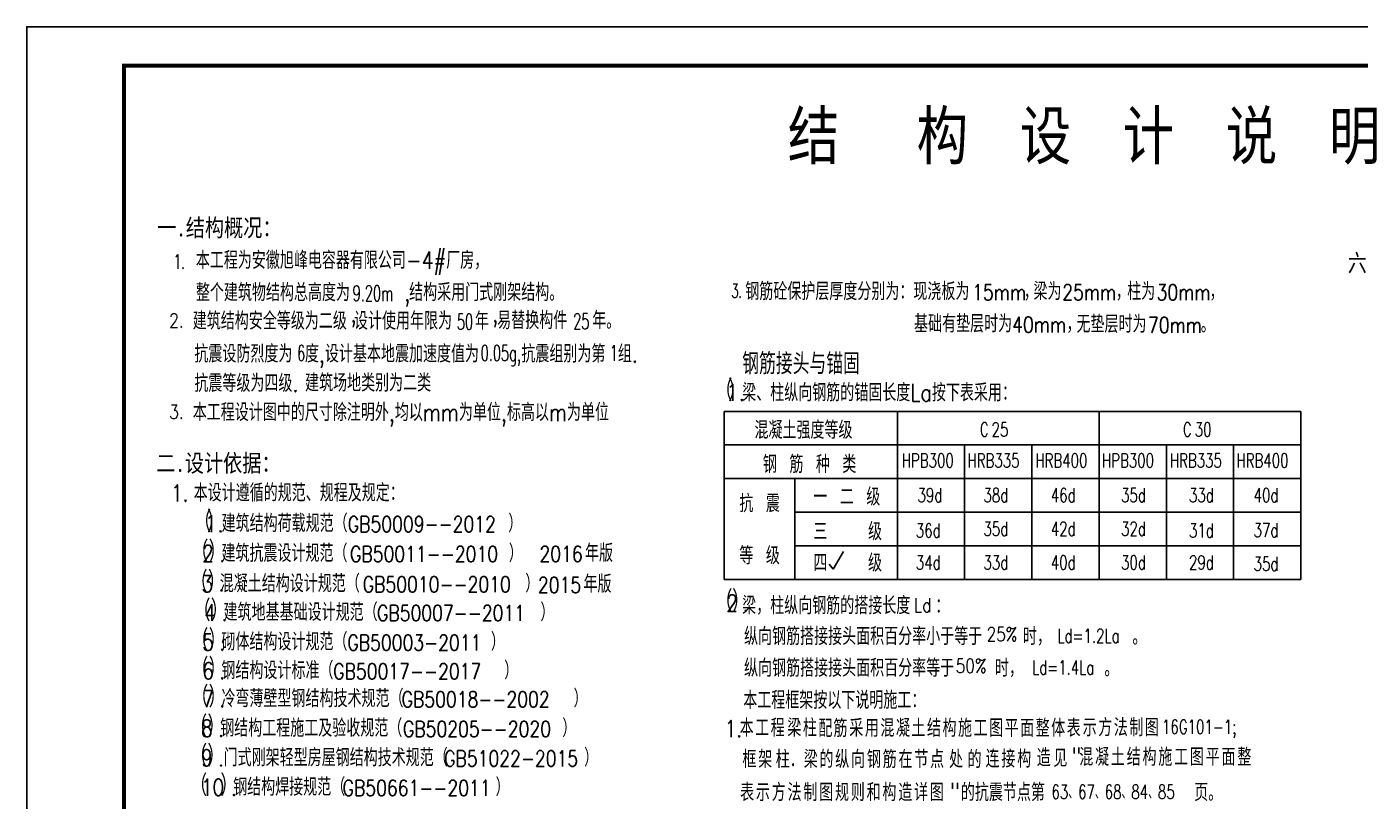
# Model space of a CAD drawing. Extents: x 32177600 to 32582346, y -189249 to 154687.
# Drawn here: x 32508046 to 32542318, y 123295 to 143204 of the extents above; entities that cross this region are included whole.
import ezdxf

# ---------------------------------------------------------------- set-up
doc = ezdxf.new("R2010")
doc.units = 0
doc.header["$LTSCALE"] = 1000
doc.header["$MEASUREMENT"] = 0
doc.layers.get('0').update_dxf_attribs({"linetype": 'CONTINUOUS'})
doc.layers.add('PUB_TITLE', color=4, linetype='CONTINUOUS')
doc.styles.add('_HZTXT', font='txt.shx', dxfattribs={"width": 0.8, "bigfont": 'hztxt.shx'})
doc.styles.add('_SIMPLEX', font='SIMPLEX', dxfattribs={"width": 0.8})
doc.styles.add('_TXT', font='SIMPLEX.shx', dxfattribs={"width": 0.6})
doc.styles.add('DIM_FONT', font='SIMPLEX.shx', dxfattribs={"width": 0.8})
doc.styles.add('TXT', font='romans.shx', dxfattribs={"width": 0.7, "height": 250, "bigfont": 'hztxt.shx'})
doc.styles.add('中文', font='', dxfattribs={"width": 0.8, "height": 1000})
doc.styles.get('中文').set_extended_font_data('SimSun')

msp = doc.modelspace()

# ---------------------------------------------------------------- linework, layer by layer
for p, q in [((32525971.1, 133317.1, 0), (32525971.1, 128997.1, 0)), ((32525971.1, 133317.1, 0), (32540788.7, 133317.1, 0)), ((32530420.7, 133317.1, 0), (32530420.7, 128997.1, 0)), ((32535604.7, 133317.1, 0), (32535604.7, 128997.1, 0)), ((32540788.7, 133317.1, 0), (32540788.7, 128997.1, 0)), ((32525971.1, 132453.1, 0), (32540788.7, 132453.1, 0)), ((32532148.7, 132453.1, 0), (32532148.7, 128997.1, 0)), ((32533876.7, 132453.1, 0), (32533876.7, 128997.1, 0)), ((32537332.7, 132453.1, 0), (32537332.7, 128997.1, 0)), ((32539060.7, 132453.1, 0), (32539060.7, 128997.1, 0)), ((32540788.7, 131589.1, 0), (32525971.1, 131589.1, 0)), ((32527785.5, 131589.1, 0), (32527785.5, 128997.1, 0)), ((32527785.5, 130725.1, 0), (32540788.7, 130725.1, 0)), ((32527785.5, 129861.1, 0), (32540788.7, 129861.1, 0)), ((32528771.9, 129260.4, 0), (32529033.9, 129713.5, 0)), ((32528666.7, 129387.8, 0), (32528771.9, 129260.4, 0)), ((32525971.1, 128997.1, 0), (32540788.7, 128997.1, 0))]:
    msp.add_line(p, q)
at = {"layer": 'PUB_TITLE'}
msp.add_lwpolyline([(32508046.3, 101203.8), (32582346.3, 101203.8), (32582346.3, 143203.8), (32508046.3, 143203.8)], close=True, dxfattribs=at)
at = {"layer": 'PUB_TITLE', "const_width": 100}
msp.add_lwpolyline([(32510546.3, 102203.8), (32581346.3, 102203.8), (32581346.3, 142203.8), (32510546.3, 142203.8)], close=True, dxfattribs=at)

# ---------------------------------------------------------------- texts
for s, height, style, width, p in [('结   构  设  计  说  明', 1215, '中文', 0.8, (32527604.7, 139800.3)), ('一.结构概况：', 450, '中文', 0.8, (32511400.1, 137813.7)), ('本工程为安徽旭峰电容器有限公司-4#厂房，', 450, '_HZTXT', 0.8, (32512392.4, 136976.7, 0)), ('1.', 373.56, '_SIMPLEX', 0.6, (32511822.5, 136976.7, 0)), ('六.钢结构部分', 450, '中文', 0.8, (32541994.6, 136908.6, 0)), ('整个建筑物结构总高度为    ,', 450, '_HZTXT', 0.8, (32512394.8, 136147.4, 0)), ('9.20m', 405, '_SIMPLEX', 0.6, (32516424.5, 136147.4, 0)), ('结构采用门式刚架结构。', 450, '_HZTXT', 0.8, (32517874.7, 136151.2, 0)), ('3.', 360, '_SIMPLEX', 0.6, (32526153.2, 136237)), ('钢筋砼保护层厚度分别为：现浇板为    ，', 450, '_HZTXT', 0.8, (32526512.3, 136175.5)), ('15mm ', 405, '_TXT', 0.8, (32532342.2, 136175.5)), ('梁为    ，', 450, '_HZTXT', 0.8, (32533918.9, 136175.5)), ('25mm ', 405, '_TXT', 0.8, (32534657.5, 136175.5)), ('柱为    ，', 450, '_HZTXT', 0.8, (32536327.1, 136175.5)), ('30mm ', 405, '_TXT', 0.8, (32537082.3, 136175.5)), ('2.               ', 360, '_TXT', 0.8, (32511709.5, 135476.2, 0)), ('建筑结构安全等级为二级', 450, '_HZTXT', 0.8, (32512313.9, 135417.8, 0)), ('设计使用年限为', 450, '_HZTXT', 0.8, (32516457.7, 135417.8, 0)), ('50', 405, '_SIMPLEX', 0.6, (32519101.9, 135417.8, 0)), ('年', 450, '_HZTXT', 0.8, (32519563.4, 135417.8, 0)), ('易替换构件  年。', 450, '_HZTXT', 0.8, (32520137, 135430.1, 0)), ('25', 405, '_SIMPLEX', 0.6, (32522090.4, 135430.1, 0)), ('基础有垫层时为    ，', 450, '_HZTXT', 0.8, (32530849.6, 135344.6)), ('40mm ', 405, '_TXT', 0.8, (32533372.3, 135344.6)), ('无垫层时为    。', 450, '_HZTXT', 0.8, (32535023.2, 135335.2)), ('70mm', 405, '_TXT', 0.8, (32536861.4, 135335.2)), (',', 432, '_SIMPLEX', 0.6, (32516391.2, 135613.7, 0)), (',', 432, '_SIMPLEX', 0.6, (32520033.8, 135613.7, 0)), ('抗震设防烈度为 度,设计基本地震加速度值为   抗震组别为第 组.', 450, '_HZTXT', 0.8, (32512355.1, 134572, 0)), ('6', 405, '_SIMPLEX', 0.6, (32514996.1, 134613.2, 0)), ('0.05g,', 405, '_SIMPLEX', 0.6, (32519713.7, 134613.2, 0)), ('1', 405, '_SIMPLEX', 0.6, (32523029, 134613.2, 0)), ('钢筋接头与锚固', 540, '_HZTXT', 0.8, (32526433.4, 134270.9, 0)), ('抗震等级为四级.', 450, '_HZTXT', 0.8, (32512355.1, 133815.7, 0)), ('建筑场地类别为二类', 450, '_HZTXT', 0.8, (32515199.6, 133825.7, 0)), ('（', 540, '_HZTXT', 0.8, (32525750.2, 133585.9, 0)), ('）', 540, '_HZTXT', 0.8, (32526076.8, 133585.9, 0)), ('1', 432, '_TXT', 0.8, (32526027.7, 133585.9, 0)), ('梁、柱纵向钢筋的锚固长度La按下表采用：', 450, '_HZTXT', 0.8, (32526433.4, 133574.1, 0)), ('3.               ', 360, '_TXT', 0.8, (32511709.5, 133126.8, 0)), ('本工程设计图中的尺寸除注明外,均以mm为单位,标高以m为单位', 450, '_HZTXT', 0.8, (32512313.9, 133068.5, 0)), ('.', 432, '_TXT', 0.8, (32526350.9, 133585.9, 0)), ('混凝土强度等级', 450, '_HZTXT', 0.8, (32526748, 132611.3, 0)), ('C', 360, 'TXT', 0.7, (32532538.6, 132669.1, 0)), ('25', 360, 'TXT', 0.7, (32532841, 132669.1, 0)), ('C', 360, 'TXT', 0.7, (32537760, 132669.1, 0)), ('30', 360, 'TXT', 0.7, (32538062.4, 132669.1, 0)), ('二.设计依据：', 450, '中文', 0.8, (32511375.8, 131763)), ('钢 筋 种 类', 450, '_HZTXT', 0.8, (32526964.7, 131733, 0)), ('HPB300', 360, 'TXT', 0.7, (32530532.1, 131872.6, 0)), ('HRB335', 360, 'TXT', 0.7, (32532221.5, 131872.6, 0)), ('HRB400', 360, 'TXT', 0.7, (32533966, 131872.6, 0)), ('HPB300', 360, 'TXT', 0.7, (32535677.5, 131872.6, 0)), ('HRB335', 360, 'TXT', 0.7, (32537422, 131872.6, 0)), ('HRB400', 360, 'TXT', 0.7, (32539133.5, 131872.6, 0)), ('1.', 432, '_TXT', 0.8, (32511758.6, 130999.4)), ('本设计遵循的规范、规程及规定：', 450, '_HZTXT', 0.8, (32512336.2, 130999.4)), ('一 二 级', 450, '_HZTXT', 0.8, (32528261.3, 130897.7, 0)), ('39d', 360, 'TXT', 0.7, (32530939.1, 130984.3, 0)), ('38d', 360, 'TXT', 0.7, (32532633.1, 130984.3, 0)), ('46d', 360, 'TXT', 0.7, (32534364, 130984.3, 0)), ('35d', 360, 'TXT', 0.7, (32536168.5, 130984.3, 0)), ('33d', 360, 'TXT', 0.7, (32537914.5, 130984.3, 0)), ('40d', 360, 'TXT', 0.7, (32539575, 130984.3, 0)), ('抗 震', 450, '_HZTXT', 0.8, (32526359.9, 130725.1, 0)), ('（', 540, '_HZTXT', 0.8, (32512355.5, 130215.4)), ('）', 540, '_HZTXT', 0.8, (32512682.1, 130215.4)), ('1', 432, '_TXT', 0.8, (32512632.9, 130215.4)), ('建筑结构荷载规范（', 450, '_HZTXT', 0.8, (32513055, 130215.4)), ('GB50009--2012', 405, '_TXT', 0.8, (32516298.6, 130215.4)), ('）', 450, '_HZTXT', 0.8, (32520422.5, 130215.4)), ('.', 432, '_TXT', 0.8, (32512956.1, 130215.4)), ('三   级', 450, '_HZTXT', 0.8, (32528261.3, 130005, 0)), ('36d', 360, 'TXT', 0.7, (32530895.9, 130077.1, 0)), ('35d', 360, 'TXT', 0.7, (32532633.1, 130120.3, 0)), ('42d', 360, 'TXT', 0.7, (32534364, 130120.3, 0)), ('32d', 360, 'TXT', 0.7, (32536168.5, 130120.3, 0)), ('31d', 360, 'TXT', 0.7, (32537914.5, 130077.1, 0)), ('37d', 360, 'TXT', 0.7, (32539575, 130082.7, 0)), ('（', 540, '_HZTXT', 0.8, (32512282, 129446.6)), ('）', 540, '_HZTXT', 0.8, (32512723.8, 129446.6)), ('建筑抗震设计规范（', 450, '_HZTXT', 0.8, (32513050.9, 129446.6)), ('）', 450, '_HZTXT', 0.8, (32520435.4, 129446.6)), ('年版', 450, '_HZTXT', 0.8, (32522394.9, 129450.4)), ('2', 432, '_TXT', 0.8, (32512559.5, 129446.6)), ('GB50011--2010', 405, '_TXT', 0.8, (32516355.7, 129446.6)), ('2016', 405, '_TXT', 0.8, (32521224.6, 129450.4)), ('等 级', 450, '_HZTXT', 0.8, (32526359.9, 129385.9, 0)), ('四   级', 450, '_HZTXT', 0.8, (32528261.3, 129198.6, 0)), ('34d', 360, 'TXT', 0.7, (32530895.9, 129256.3, 0)), ('33d', 360, 'TXT', 0.7, (32532633.1, 129255.5, 0)), ('40d', 360, 'TXT', 0.7, (32534364, 129255.5, 0)), ('30d', 360, 'TXT', 0.7, (32536168.5, 129255.5, 0)), ('29d', 360, 'TXT', 0.7, (32537914.5, 129256.3, 0)), ('35d', 360, 'TXT', 0.7, (32539575, 129218, 0)), ('（', 540, '_HZTXT', 0.8, (32512262.8, 128668)), ('）', 540, '_HZTXT', 0.8, (32512704.6, 128668)), ('.', 432, '_TXT', 0.8, (32512997.9, 129446.6)), ('3', 432, '_TXT', 0.8, (32512540.2, 128668)), ('混凝土结构设计规范（', 450, '_HZTXT', 0.8, (32513007.8, 128668)), ('GB50010--2010', 405, '_TXT', 0.8, (32516683.3, 128668)), ('）', 450, '_HZTXT', 0.8, (32520860.3, 128668)), ('2015', 405, '_TXT', 0.8, (32521184.8, 128655.5)), ('年版', 450, '_HZTXT', 0.8, (32522355, 128655.5)), ('（', 540, '_HZTXT', 0.8, (32512336.4, 127930.7)), ('）', 540, '_HZTXT', 0.8, (32512778.2, 127930.7)), ('.', 432, '_TXT', 0.8, (32512978.6, 128700.5)), ('（', 540, '_HZTXT', 0.8, (32525750.2, 128172, 0)), ('2', 432, '_TXT', 0.8, (32526027.7, 128172, 0)), ('）', 540, '_HZTXT', 0.8, (32526177.5, 128172, 0)), ('梁，柱纵向钢筋的搭接长度  ：', 450, '_HZTXT', 0.8, (32526433.4, 128102.3, 0)), ('4', 432, '_TXT', 0.8, (32512613.9, 127930.7)), ('建筑地基基础设计规范（', 450, '_HZTXT', 0.8, (32513105.2, 127930.7)), ('GB50007--2011', 405, '_TXT', 0.8, (32517049.5, 127930.7)), ('）', 450, '_HZTXT', 0.8, (32521247.8, 127930.7)), ('.', 432, '_TXT', 0.8, (32526451.6, 128172, 0)), ('Ld', 360, 'DIM_FONT', 0.8, (32530847.7, 128156.6, 0)), ('.', 432, '_TXT', 0.8, (32513052.3, 127930.7)), ('（', 540, '_HZTXT', 0.8, (32512282, 127171.2)), ('5', 432, '_TXT', 0.8, (32512559.5, 127171.2)), ('）', 540, '_HZTXT', 0.8, (32512723.8, 127171.2)), ('砌体结构设计规范（', 450, '_HZTXT', 0.8, (32513050.9, 127171.2)), ('GB50003-2011', 405, '_TXT', 0.8, (32516288, 127171.2)), ('）', 450, '_HZTXT', 0.8, (32519976.2, 127171.2)), ('纵向钢筋搭接接头面积百分率小于等于   时，      。', 450, '_HZTXT', 0.8, (32526481.3, 127311, 0)), ('25%', 360, 'DIM_FONT', 0.8, (32532715.1, 127415.1, 0)), ('Ld=1.2La', 360, 'DIM_FONT', 0.7, (32534533.1, 127371.5, 0)), ('.', 432, '_TXT', 0.8, (32512997.9, 127171.2)), ('（', 540, '_HZTXT', 0.8, (32512282, 126434.4)), ('6', 432, '_TXT', 0.8, (32512559.5, 126434.4)), ('）', 540, '_HZTXT', 0.8, (32512723.8, 126434.4)), ('钢结构设计标准（', 450, '_HZTXT', 0.8, (32513050.9, 126434.4)), ('GB50017--2017', 405, '_TXT', 0.8, (32515923.7, 126434.4)), ('）', 450, '_HZTXT', 0.8, (32520318.1, 126434.4)), ('纵向钢筋搭接接头面积百分率等于   时，      。', 450, '_HZTXT', 0.8, (32526481.3, 126496.9, 0)), ('50%', 360, 'DIM_FONT', 0.8, (32531920, 126601, 0)), ('Ld=1.4La ', 360, 'DIM_FONT', 0.7, (32533883.2, 126557.4, 0)), ('.', 432, '_TXT', 0.8, (32512997.9, 126434.4)), ('（', 540, '_HZTXT', 0.8, (32512282, 125713.9)), ('7', 432, '_TXT', 0.8, (32512559.5, 125713.9)), ('）', 540, '_HZTXT', 0.8, (32512723.8, 125713.9)), ('冷弯薄壁型钢结构技术规范（', 450, '_HZTXT', 0.8, (32513050.9, 125713.9)), ('）', 450, '_HZTXT', 0.8, (32522100.5, 125713.9)), ('本工程框架按以下说明施工：', 450, '_HZTXT', 0.8, (32526460.8, 125671.1, 0)), ('GB50018--2002', 405, '_TXT', 0.8, (32517681.2, 125713.9)), ('（', 540, '_HZTXT', 0.8, (32512250.2, 124953.8)), ('）', 540, '_HZTXT', 0.8, (32512692, 124953.8)), ('钢结构工程施工及验收规范（', 450, '_HZTXT', 0.8, (32513019, 124953.8)), ('.', 432, '_TXT', 0.8, (32512997.9, 125713.9)), ('）', 450, '_HZTXT', 0.8, (32521811.1, 124953.8)), ('本', 450, '_HZTXT', 0.8, (32526366.9, 124960, 0)), ('程', 450, '_HZTXT', 0.8, (32527164.8, 124960, 0)), ('梁', 450, '_HZTXT', 0.8, (32527593.2, 124960.6, 0)), ('柱', 450, '_HZTXT', 0.8, (32527992.2, 124960.6, 0)), ('筋', 450, '_HZTXT', 0.8, (32528777.3, 124945.9, 0)), ('采', 450, '_HZTXT', 0.8, (32529186.3, 124952.4, 0)), ('混', 450, '_HZTXT', 0.8, (32529984.3, 124952.4, 0)), ('凝', 450, '_HZTXT', 0.8, (32530383.3, 124952.4, 0)), ('土', 450, '_HZTXT', 0.8, (32530782.3, 124952.4, 0)), ('结', 450, '_HZTXT', 0.8, (32531181.3, 124952.4, 0)), ('构', 450, '_HZTXT', 0.8, (32531580.2, 124952.4, 0)), ('施', 450, '_HZTXT', 0.8, (32531979.2, 124952.4, 0)), ('整', 450, '_HZTXT', 0.8, (32533974.2, 124952.4, 0)), ('体', 450, '_HZTXT', 0.8, (32534373.2, 124952.4, 0)), ('表', 450, '_HZTXT', 0.8, (32534772.2, 124952.4, 0)), ('方', 450, '_HZTXT', 0.8, (32535583.2, 124965.4, 0)), ('法', 450, '_HZTXT', 0.8, (32535982.2, 124965.4, 0)), ('制', 450, '_HZTXT', 0.8, (32536381.1, 124965.4, 0)), ('图', 450, '_HZTXT', 0.8, (32536780.1, 124965.4, 0)), ('8', 432, '_TXT', 0.8, (32512527.7, 124953.8)), ('GB50205--2020', 405, '_TXT', 0.8, (32517715.9, 124953.8)), ('1.', 432, '_TXT', 0.8, (32525983.8, 124942.4, 0)), ('工', 450, '_HZTXT', 0.8, (32526765.8, 124960, 0)), ('配', 450, '_HZTXT', 0.8, (32528391.4, 124945.9, 0)), ('用', 450, '_HZTXT', 0.8, (32529585.3, 124952.4, 0)), ('工', 450, '_HZTXT', 0.8, (32532378.2, 124952.4, 0)), ('图', 450, '_HZTXT', 0.8, (32532777.2, 124952.4, 0)), ('平', 450, '_HZTXT', 0.8, (32533176.2, 124952.4, 0)), ('面', 450, '_HZTXT', 0.8, (32533575.2, 124952.4, 0)), ('示', 450, '_HZTXT', 0.8, (32535184.2, 124965.4, 0)), ('16G101-1;', 360, 'DIM_FONT', 0.7, (32537220.4, 125029.5, 0)), ('（', 540, '_HZTXT', 0.8, (32512250.2, 124195.1)), ('）', 540, '_HZTXT', 0.8, (32512692, 124195.1)), ('.', 432, '_TXT', 0.8, (32512966.1, 124953.8)), ('9', 432, '_TXT', 0.8, (32512527.7, 124195.1)), ('门式刚架轻型房屋钢结构技术规范（', 450, '_HZTXT', 0.8, (32513107.3, 124194.6)), ('GB51022-2015', 405, '_TXT', 0.8, (32518774.4, 124194.6)), ('）', 450, '_HZTXT', 0.8, (32522371.3, 124194.6)), ('框', 450, '_HZTXT', 0.8, (32526439.6, 124149.5, 0)), ('架', 450, '_HZTXT', 0.8, (32526846, 124149.5, 0)), ('柱．梁', 450, '_HZTXT', 0.8, (32527295.1, 124149.5, 0)), ('的', 450, '_HZTXT', 0.8, (32528417.1, 124149.5, 0)), ('纵', 450, '_HZTXT', 0.8, (32528823.5, 124149.5, 0)), ('向', 450, '_HZTXT', 0.8, (32529229.9, 124149.5, 0)), ('钢', 450, '_HZTXT', 0.8, (32529636.3, 124149.5, 0)), ('筋', 450, '_HZTXT', 0.8, (32530042.7, 124149.5, 0)), ('在', 450, '_HZTXT', 0.8, (32530449.1, 124149.5, 0)), ('节', 450, '_HZTXT', 0.8, (32530855.5, 124149.5, 0)), ('点', 450, '_HZTXT', 0.8, (32531261.9, 124149.5, 0)), ('处', 450, '_HZTXT', 0.8, (32531748.4, 124149.5, 0)), ('的', 450, '_HZTXT', 0.8, (32532225, 124144.3, 0)), ('连', 450, '_HZTXT', 0.8, (32532687.1, 124162.4, 0)), ('接', 450, '_HZTXT', 0.8, (32533093.5, 124162.4, 0)), ('构', 450, '_HZTXT', 0.8, (32533499.9, 124162.4, 0)), ('造', 450, '_HZTXT', 0.8, (32534002.4, 124190.9, 0)), ('见', 450, '_HZTXT', 0.8, (32534430.6, 124179.5, 0)), ('"', 450, '_HZTXT', 0.8, (32534898.9, 124228, 0)), ('混', 450, '_HZTXT', 0.8, (32535094.4, 124207.7, 0)), ('凝', 450, '_HZTXT', 0.8, (32535500.8, 124207.7, 0)), ('土', 450, '_HZTXT', 0.8, (32535907.3, 124207.7, 0)), ('结', 450, '_HZTXT', 0.8, (32536313.7, 124207.7, 0)), ('构', 450, '_HZTXT', 0.8, (32536720.1, 124207.7, 0)), ('施', 450, '_HZTXT', 0.8, (32537126.5, 124207.7, 0)), ('工', 450, '_HZTXT', 0.8, (32537532.9, 124207.7, 0)), ('图', 450, '_HZTXT', 0.8, (32537939.3, 124207.7, 0)), ('平', 450, '_HZTXT', 0.8, (32538345.7, 124207.7, 0)), ('面', 450, '_HZTXT', 0.8, (32538752.1, 124207.7, 0)), ('整', 450, '_HZTXT', 0.8, (32539158.5, 124207.7, 0)), ('.', 432, '_TXT', 0.8, (32512966.1, 124195.1)), ('（', 540, '_HZTXT', 0.8, (32512250.2, 123438.2)), ('10', 432, '_TXT', 0.8, (32512527.7, 123438.2)), ('）', 540, '_HZTXT', 0.8, (32513025.6, 123438.2)), ('钢结构焊接规范（', 450, '_HZTXT', 0.8, (32513352.7, 123438.2)), ('GB50661--2011', 405, '_TXT', 0.8, (32516164.9, 123438.2)), ('）', 450, '_HZTXT', 0.8, (32520096.7, 123438.2)), ('表', 450, '_HZTXT', 0.8, (32526379.3, 123300, 0)), ('示', 450, '_HZTXT', 0.8, (32526785.7, 123300, 0)), ('方', 450, '_HZTXT', 0.8, (32527192.1, 123300, 0)), ('法', 450, '_HZTXT', 0.8, (32527598.5, 123300, 0)), ('制', 450, '_HZTXT', 0.8, (32528004.9, 123300, 0)), ('图', 450, '_HZTXT', 0.8, (32528411.3, 123300, 0)), ('规', 450, '_HZTXT', 0.8, (32528817.8, 123300, 0)), ('则', 450, '_HZTXT', 0.8, (32529224.2, 123300, 0)), ('和', 450, '_HZTXT', 0.8, (32529630.6, 123300, 0)), ('构', 450, '_HZTXT', 0.8, (32530037, 123300, 0)), ('造', 450, '_HZTXT', 0.8, (32530443.4, 123300, 0)), ('详', 450, '_HZTXT', 0.8, (32530849.8, 123300, 0)), ('图', 450, '_HZTXT', 0.8, (32531256.2, 123300, 0)), ('"', 450, '_HZTXT', 0.8, (32531777.5, 123320.2, 0)), ('的抗震节点第           页。', 450, '_HZTXT', 0.8, (32532052.4, 123300, 0)), ('.', 432, '_TXT', 0.8, (32513299.7, 123438.2)), ('63、67、68、84、85', 360, '_HZTXT', 0.7, (32534380.6, 123355.7, 0))]:
    msp.add_text(s, height=height, dxfattribs=dict(style=style, width=width)).set_placement(p)

doc.saveas('drawing.dxf')
